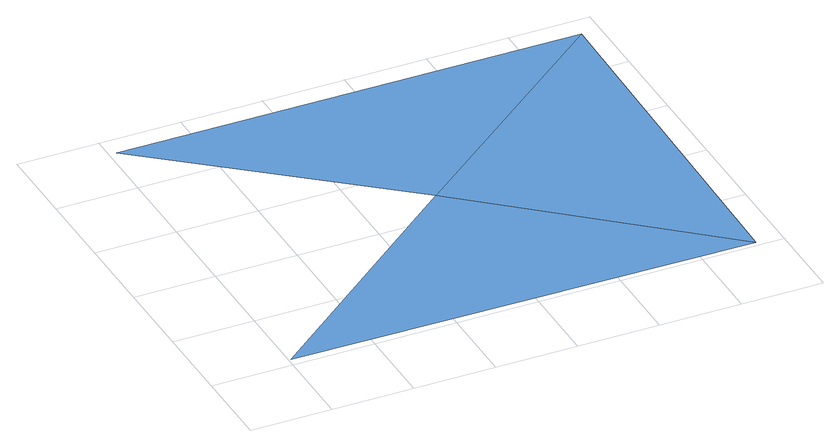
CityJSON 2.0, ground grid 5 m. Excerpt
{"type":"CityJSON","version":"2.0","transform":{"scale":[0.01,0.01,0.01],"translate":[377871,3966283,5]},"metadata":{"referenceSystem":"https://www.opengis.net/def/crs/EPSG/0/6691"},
"CityObjects":{
"waterbody1":{"type":"WaterBody","attributes":{"name":"さいたま市内水浸水想定区域","class":"1140","function":"4","InlandFloodingRiskAttribute.description":"1","InlandFloodingRiskAttribute.rankOrg":"1"},"geometry":[{"type":"MultiSurface","lod":"1","boundaries":[[[0,1,2]],[[3,4,2]],[[1,3,2]]]}]}
},
"vertices":[
[12,57,34],[2835,18,44],[1439,1193,55],[2867,2329,58],[44,2368,33]
]}
